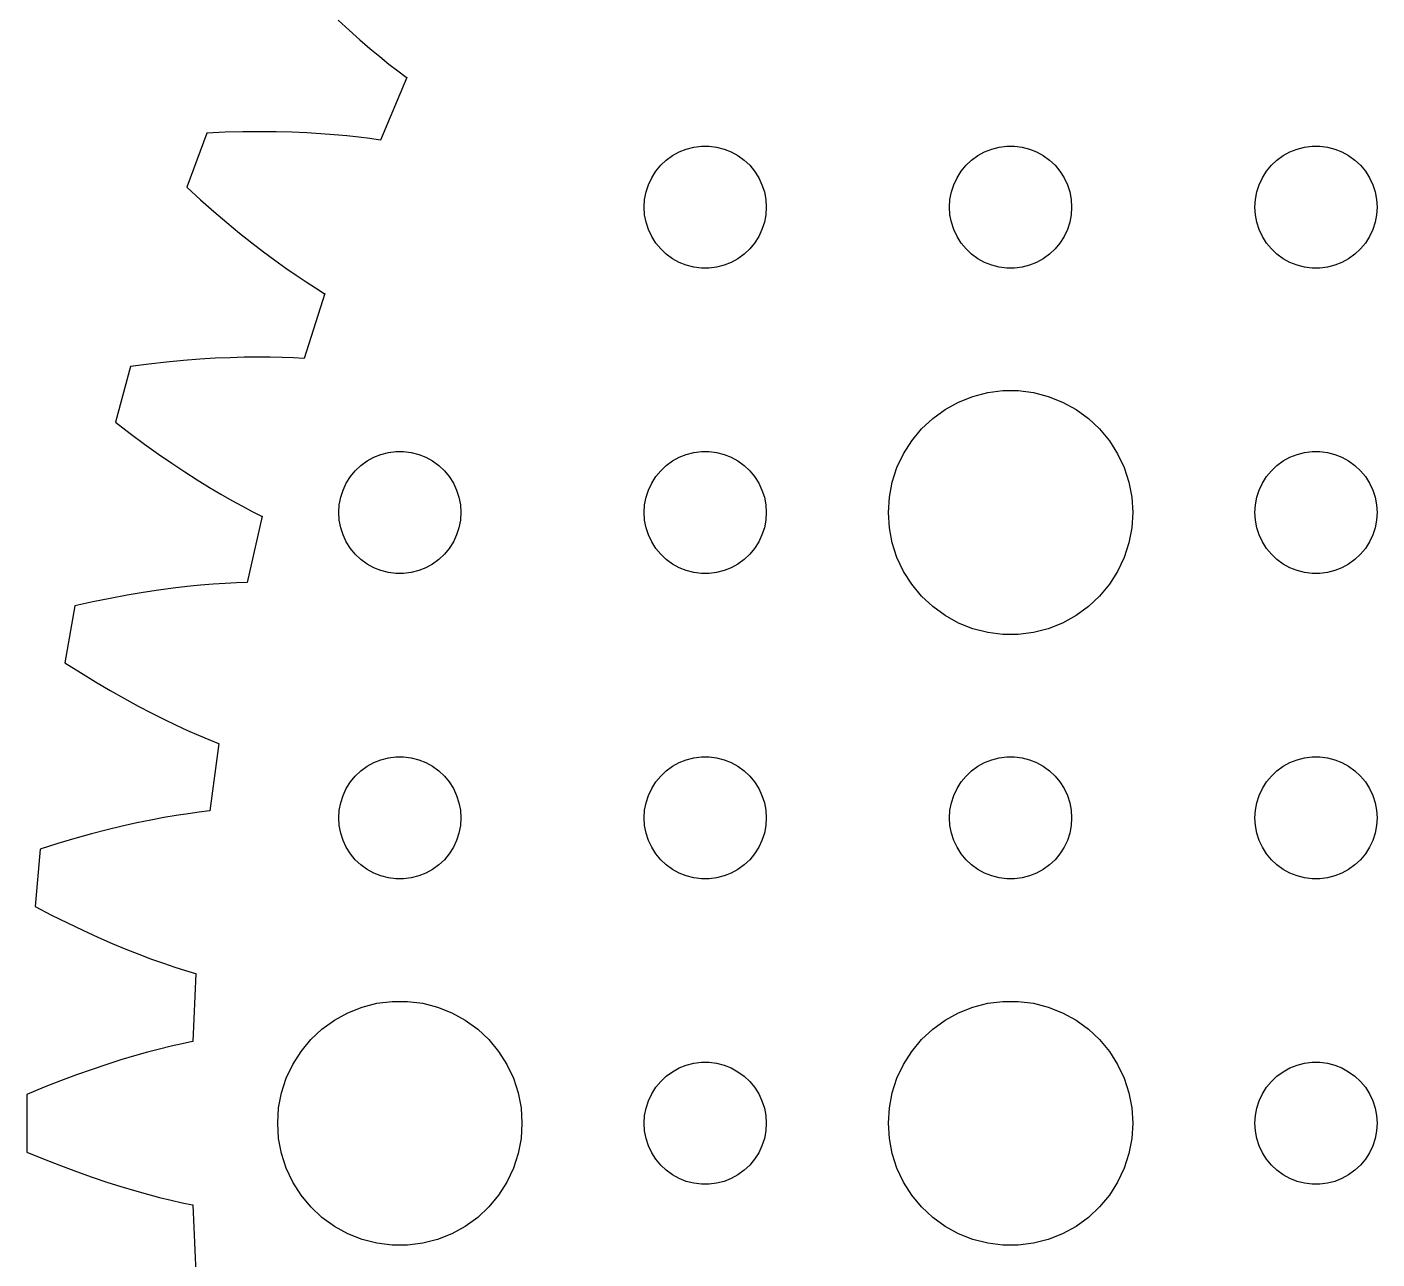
# Model space of a CAD drawing. Header units: metres. Extents: x -69 to 69, y 41 to 179.
# Drawn here: x -69.16 to -36, y 106.67 to 136.92 of the extents above; entities that cross this region are included whole.
import ezdxf

# ---------------------------------------------------------------- set-up
doc = ezdxf.new("R2010")
doc.units = ezdxf.units.M

msp = doc.modelspace()

# ---------------------------------------------------------------- linework, layer by layer
for p, q in [((-61.5117, 137.09), (-61.2431, 136.843)), ((-61.2431, 136.843), (-60.9838, 136.612)), ((-60.9838, 136.612), (-60.7342, 136.398)), ((-60.7342, 136.398), (-60.4949, 136.199)), ((-60.4949, 136.199), (-60.2662, 136.015)), ((-60.2662, 136.015), (-60.0487, 135.847)), ((-59.8321, 135.688), (-60.4747, 134.145)), ((-60.0487, 135.847), (-59.8428, 135.693)), ((-59.8428, 135.693), (-59.8321, 135.688)), ((-64.7441, 134.319), (-65.2286, 132.987)), ((-64.2898, 134.338), (-64.7441, 134.319)), ((-63.8532, 134.349), (-64.2898, 134.338)), ((-63.4344, 134.353), (-63.8532, 134.349)), ((-63.0336, 134.349), (-63.4344, 134.353)), ((-62.6508, 134.34), (-63.0336, 134.349)), ((-62.2862, 134.325), (-62.6508, 134.34)), ((-61.9398, 134.304), (-62.2862, 134.325)), ((-61.6116, 134.28), (-61.9398, 134.304)), ((-61.3018, 134.251), (-61.6116, 134.28)), ((-61.0103, 134.219), (-61.3018, 134.251)), ((-60.7373, 134.184), (-61.0103, 134.219)), ((-60.4826, 134.148), (-60.7373, 134.184)), ((-60.4747, 134.145), (-60.4826, 134.148)), ((-52.9635, 133.927), (-52.7811, 133.973)), ((-52.7811, 133.973), (-52.5942, 133.997)), ((-52.5942, 133.997), (-52.4058, 133.997)), ((-52.4058, 133.997), (-52.2189, 133.973)), ((-52.2189, 133.973), (-52.0365, 133.927)), ((-45.4635, 133.927), (-45.2811, 133.973)), ((-45.2811, 133.973), (-45.0942, 133.997)), ((-45.0942, 133.997), (-44.9058, 133.997)), ((-44.9058, 133.997), (-44.7189, 133.973)), ((-44.7189, 133.973), (-44.5365, 133.927)), ((-37.9635, 133.927), (-37.7811, 133.973)), ((-37.7811, 133.973), (-37.5942, 133.997)), ((-37.5942, 133.997), (-37.4058, 133.997)), ((-37.4058, 133.997), (-37.2189, 133.973)), ((-37.2189, 133.973), (-37.0365, 133.927)), ((-53.5934, 133.527), (-53.4561, 133.656)), ((-53.4561, 133.656), (-53.3037, 133.766)), ((-53.3037, 133.766), (-53.1387, 133.857)), ((-53.1387, 133.857), (-52.9635, 133.927)), ((-52.0365, 133.927), (-51.8613, 133.857)), ((-51.8613, 133.857), (-51.6963, 133.766)), ((-51.6963, 133.766), (-51.5439, 133.656)), ((-51.5439, 133.656), (-51.4065, 133.527)), ((-46.0934, 133.527), (-45.9561, 133.656)), ((-45.9561, 133.656), (-45.8037, 133.766)), ((-45.8037, 133.766), (-45.6387, 133.857)), ((-45.6387, 133.857), (-45.4635, 133.927)), ((-44.5365, 133.927), (-44.3613, 133.857)), ((-44.3613, 133.857), (-44.1963, 133.766)), ((-44.1963, 133.766), (-44.0439, 133.656)), ((-44.0439, 133.656), (-43.9065, 133.527)), ((-38.5934, 133.527), (-38.4561, 133.656)), ((-38.4561, 133.656), (-38.3037, 133.766)), ((-38.3037, 133.766), (-38.1387, 133.857)), ((-38.1387, 133.857), (-37.9635, 133.927)), ((-37.0365, 133.927), (-36.8613, 133.857)), ((-36.8613, 133.857), (-36.6963, 133.766)), ((-36.6963, 133.766), (-36.5439, 133.656)), ((-36.5439, 133.656), (-36.4065, 133.527)), ((-53.8145, 133.223), (-53.7135, 133.382)), ((-53.7135, 133.382), (-53.5934, 133.527)), ((-51.4065, 133.527), (-51.2865, 133.382)), ((-51.2865, 133.382), (-51.1855, 133.223)), ((-46.3145, 133.223), (-46.2135, 133.382)), ((-46.2135, 133.382), (-46.0934, 133.527)), ((-43.9065, 133.527), (-43.7865, 133.382)), ((-43.7865, 133.382), (-43.6855, 133.223)), ((-38.8145, 133.223), (-38.7135, 133.382)), ((-38.7135, 133.382), (-38.5934, 133.527)), ((-36.4065, 133.527), (-36.2865, 133.382)), ((-36.2865, 133.382), (-36.1855, 133.223)), ((-65.2286, 132.987), (-64.893, 132.681)), ((-53.9529, 132.873), (-53.8947, 133.052)), ((-53.8947, 133.052), (-53.8145, 133.223)), ((-51.1855, 133.223), (-51.1053, 133.052)), ((-51.1053, 133.052), (-51.0471, 132.873)), ((-46.4529, 132.873), (-46.3947, 133.052)), ((-46.3947, 133.052), (-46.3145, 133.223)), ((-43.6855, 133.223), (-43.6053, 133.052)), ((-43.6053, 133.052), (-43.5471, 132.873)), ((-38.9529, 132.873), (-38.8947, 133.052)), ((-38.8947, 133.052), (-38.8145, 133.223)), ((-36.1855, 133.223), (-36.1053, 133.052)), ((-36.1053, 133.052), (-36.0471, 132.873)), ((-64.893, 132.681), (-64.5657, 132.392)), ((-54, 132.5), (-53.9882, 132.688)), ((-53.9882, 132.688), (-53.9529, 132.873)), ((-51.0471, 132.873), (-51.0118, 132.688)), ((-51.0118, 132.688), (-51, 132.5)), ((-46.5, 132.5), (-46.4882, 132.688)), ((-46.4882, 132.688), (-46.4529, 132.873)), ((-43.5471, 132.873), (-43.5118, 132.688)), ((-43.5118, 132.688), (-43.5, 132.5)), ((-39, 132.5), (-38.9882, 132.688)), ((-38.9882, 132.688), (-38.9529, 132.873)), ((-36.0471, 132.873), (-36.0118, 132.688)), ((-36.0118, 132.688), (-36, 132.5)), ((-64.5657, 132.392), (-64.2472, 132.12)), ((-53.9882, 132.312), (-54, 132.5)), ((-53.9529, 132.127), (-53.9882, 132.312)), ((-51.0118, 132.312), (-51.0471, 132.127)), ((-51, 132.5), (-51.0118, 132.312)), ((-46.4882, 132.312), (-46.5, 132.5)), ((-46.4529, 132.127), (-46.4882, 132.312)), ((-43.5118, 132.312), (-43.5471, 132.127)), ((-43.5, 132.5), (-43.5118, 132.312)), ((-38.9882, 132.312), (-39, 132.5)), ((-38.9529, 132.127), (-38.9882, 132.312)), ((-36.0118, 132.312), (-36.0471, 132.127)), ((-36, 132.5), (-36.0118, 132.312)), ((-64.2472, 132.12), (-63.938, 131.864)), ((-53.8947, 131.948), (-53.9529, 132.127)), ((-51.0471, 132.127), (-51.1053, 131.948)), ((-46.3947, 131.948), (-46.4529, 132.127)), ((-43.5471, 132.127), (-43.6053, 131.948)), ((-38.8947, 131.948), (-38.9529, 132.127)), ((-36.0471, 132.127), (-36.1053, 131.948)), ((-63.938, 131.864), (-63.6387, 131.626)), ((-53.8145, 131.777), (-53.8947, 131.948)), ((-53.7135, 131.618), (-53.8145, 131.777)), ((-51.1855, 131.777), (-51.2865, 131.618)), ((-51.1053, 131.948), (-51.1855, 131.777)), ((-46.3145, 131.777), (-46.3947, 131.948)), ((-46.2135, 131.618), (-46.3145, 131.777)), ((-43.6855, 131.777), (-43.7865, 131.618)), ((-43.6053, 131.948), (-43.6855, 131.777)), ((-38.8145, 131.777), (-38.8947, 131.948)), ((-38.7135, 131.618), (-38.8145, 131.777)), ((-36.1855, 131.777), (-36.2865, 131.618)), ((-36.1053, 131.948), (-36.1855, 131.777)), ((-63.6387, 131.626), (-63.3495, 131.403)), ((-63.3495, 131.403), (-63.0711, 131.196)), ((-53.5934, 131.473), (-53.7135, 131.618)), ((-53.4561, 131.344), (-53.5934, 131.473)), ((-53.3037, 131.234), (-53.4561, 131.344)), ((-51.5439, 131.344), (-51.6963, 131.234)), ((-51.4065, 131.473), (-51.5439, 131.344)), ((-51.2865, 131.618), (-51.4065, 131.473)), ((-46.0934, 131.473), (-46.2135, 131.618)), ((-45.9561, 131.344), (-46.0934, 131.473)), ((-45.8037, 131.234), (-45.9561, 131.344)), ((-44.0439, 131.344), (-44.1963, 131.234)), ((-43.9065, 131.473), (-44.0439, 131.344)), ((-43.7865, 131.618), (-43.9065, 131.473)), ((-38.5934, 131.473), (-38.7135, 131.618)), ((-38.4561, 131.344), (-38.5934, 131.473)), ((-38.3037, 131.234), (-38.4561, 131.344)), ((-36.5439, 131.344), (-36.6963, 131.234)), ((-36.4065, 131.473), (-36.5439, 131.344)), ((-36.2865, 131.618), (-36.4065, 131.473)), ((-63.0711, 131.196), (-62.8038, 131.004)), ((-62.8038, 131.004), (-62.5481, 130.827)), ((-53.1387, 131.143), (-53.3037, 131.234)), ((-52.9635, 131.073), (-53.1387, 131.143)), ((-52.7811, 131.027), (-52.9635, 131.073)), ((-52.5942, 131.003), (-52.7811, 131.027)), ((-52.4058, 131.003), (-52.5942, 131.003)), ((-52.2189, 131.027), (-52.4058, 131.003)), ((-52.0365, 131.073), (-52.2189, 131.027)), ((-51.8613, 131.143), (-52.0365, 131.073)), ((-51.6963, 131.234), (-51.8613, 131.143)), ((-45.6387, 131.143), (-45.8037, 131.234)), ((-45.4635, 131.073), (-45.6387, 131.143)), ((-45.2811, 131.027), (-45.4635, 131.073)), ((-45.0942, 131.003), (-45.2811, 131.027)), ((-44.9058, 131.003), (-45.0942, 131.003)), ((-44.7189, 131.027), (-44.9058, 131.003)), ((-44.5365, 131.073), (-44.7189, 131.027)), ((-44.3613, 131.143), (-44.5365, 131.073)), ((-44.1963, 131.234), (-44.3613, 131.143)), ((-38.1387, 131.143), (-38.3037, 131.234)), ((-37.9635, 131.073), (-38.1387, 131.143)), ((-37.7811, 131.027), (-37.9635, 131.073)), ((-37.5942, 131.003), (-37.7811, 131.027)), ((-37.4058, 131.003), (-37.5942, 131.003)), ((-37.2189, 131.027), (-37.4058, 131.003)), ((-37.0365, 131.073), (-37.2189, 131.027)), ((-36.8613, 131.143), (-37.0365, 131.073)), ((-36.6963, 131.234), (-36.8613, 131.143)), ((-62.5481, 130.827), (-62.3043, 130.664)), ((-62.3043, 130.664), (-62.0729, 130.515)), ((-61.8433, 130.376), (-62.349, 128.782)), ((-62.0729, 130.515), (-61.8543, 130.379)), ((-61.8543, 130.379), (-61.8433, 130.376)), ((-65.7324, 128.691), (-66.1664, 128.642)), ((-65.3155, 128.731), (-65.7324, 128.691)), ((-64.9159, 128.763), (-65.3155, 128.731)), ((-64.5338, 128.787), (-64.9159, 128.763)), ((-64.1692, 128.803), (-64.5338, 128.787)), ((-63.8223, 128.813), (-64.1692, 128.803)), ((-63.4933, 128.817), (-63.8223, 128.813)), ((-63.1821, 128.816), (-63.4933, 128.817)), ((-62.889, 128.809), (-63.1821, 128.816)), ((-62.614, 128.799), (-62.889, 128.809)), ((-62.3571, 128.785), (-62.614, 128.799)), ((-62.349, 128.782), (-62.3571, 128.785)), ((-66.6172, 128.583), (-66.9839, 127.215)), ((-66.1664, 128.642), (-66.6172, 128.583)), ((-45.5621, 127.947), (-45.1884, 127.994)), ((-45.1884, 127.994), (-44.8116, 127.994)), ((-44.8116, 127.994), (-44.4379, 127.947)), ((-46.6075, 127.533), (-46.2773, 127.714)), ((-46.2773, 127.714), (-45.927, 127.853)), ((-45.927, 127.853), (-45.5621, 127.947)), ((-44.4379, 127.947), (-44.0729, 127.853)), ((-44.0729, 127.853), (-43.7227, 127.714)), ((-43.7227, 127.714), (-43.3925, 127.533)), ((-46.9123, 127.312), (-46.6075, 127.533)), ((-43.3925, 127.533), (-43.0877, 127.312)), ((-66.9839, 127.215), (-66.6228, 126.939)), ((-47.427, 126.763), (-47.1869, 127.054)), ((-47.1869, 127.054), (-46.9123, 127.312)), ((-43.0877, 127.312), (-42.8131, 127.054)), ((-42.8131, 127.054), (-42.5729, 126.763)), ((-66.6228, 126.939), (-66.2715, 126.679)), ((-66.2715, 126.679), (-65.9306, 126.436)), ((-47.6289, 126.445), (-47.427, 126.763)), ((-42.5729, 126.763), (-42.3711, 126.445)), ((-65.9306, 126.436), (-65.6004, 126.209)), ((-60.8037, 126.266), (-60.6387, 126.357)), ((-60.6387, 126.357), (-60.4635, 126.427)), ((-60.4635, 126.427), (-60.2811, 126.473)), ((-60.2811, 126.473), (-60.0942, 126.497)), ((-60.0942, 126.497), (-59.9058, 126.497)), ((-59.9058, 126.497), (-59.7189, 126.473)), ((-59.7189, 126.473), (-59.5365, 126.427)), ((-59.5365, 126.427), (-59.3613, 126.357)), ((-59.3613, 126.357), (-59.1963, 126.266)), ((-53.3037, 126.266), (-53.1387, 126.357)), ((-53.1387, 126.357), (-52.9635, 126.427)), ((-52.9635, 126.427), (-52.7811, 126.473)), ((-52.7811, 126.473), (-52.5942, 126.497)), ((-52.5942, 126.497), (-52.4058, 126.497)), ((-52.4058, 126.497), (-52.2189, 126.473)), ((-52.2189, 126.473), (-52.0365, 126.427)), ((-52.0365, 126.427), (-51.8613, 126.357)), ((-51.8613, 126.357), (-51.6963, 126.266)), ((-47.7893, 126.104), (-47.6289, 126.445)), ((-42.3711, 126.445), (-42.2107, 126.104)), ((-38.3037, 126.266), (-38.1387, 126.357)), ((-38.1387, 126.357), (-37.9635, 126.427)), ((-37.9635, 126.427), (-37.7811, 126.473)), ((-37.7811, 126.473), (-37.5942, 126.497)), ((-37.5942, 126.497), (-37.4058, 126.497)), ((-37.4058, 126.497), (-37.2189, 126.473)), ((-37.2189, 126.473), (-37.0365, 126.427)), ((-37.0365, 126.427), (-36.8613, 126.357)), ((-36.8613, 126.357), (-36.6963, 126.266)), ((-65.6004, 126.209), (-65.2813, 125.997)), ((-65.2813, 125.997), (-64.9739, 125.8)), ((-61.2135, 125.882), (-61.0934, 126.027)), ((-61.0934, 126.027), (-60.9561, 126.156)), ((-60.9561, 126.156), (-60.8037, 126.266)), ((-59.1963, 126.266), (-59.0439, 126.156)), ((-59.0439, 126.156), (-58.9065, 126.027)), ((-58.9065, 126.027), (-58.7865, 125.882)), ((-53.7135, 125.882), (-53.5934, 126.027)), ((-53.5934, 126.027), (-53.4561, 126.156)), ((-53.4561, 126.156), (-53.3037, 126.266)), ((-51.6963, 126.266), (-51.5439, 126.156)), ((-51.5439, 126.156), (-51.4065, 126.027)), ((-51.4065, 126.027), (-51.2865, 125.882)), ((-47.9057, 125.746), (-47.7893, 126.104)), ((-42.2107, 126.104), (-42.0942, 125.746)), ((-38.7135, 125.882), (-38.5934, 126.027)), ((-38.5934, 126.027), (-38.4561, 126.156)), ((-38.4561, 126.156), (-38.3037, 126.266)), ((-36.6963, 126.266), (-36.5439, 126.156)), ((-36.5439, 126.156), (-36.4065, 126.027)), ((-36.4065, 126.027), (-36.2865, 125.882)), ((-64.9739, 125.8), (-64.6785, 125.618)), ((-61.3947, 125.552), (-61.3145, 125.723)), ((-61.3145, 125.723), (-61.2135, 125.882)), ((-58.7865, 125.882), (-58.6855, 125.723)), ((-58.6855, 125.723), (-58.6053, 125.552)), ((-53.8947, 125.552), (-53.8145, 125.723)), ((-53.8145, 125.723), (-53.7135, 125.882)), ((-51.2865, 125.882), (-51.1855, 125.723)), ((-51.1855, 125.723), (-51.1053, 125.552)), ((-47.9763, 125.376), (-47.9057, 125.746)), ((-42.0942, 125.746), (-42.0237, 125.376)), ((-38.8947, 125.552), (-38.8145, 125.723)), ((-38.8145, 125.723), (-38.7135, 125.882)), ((-36.2865, 125.882), (-36.1855, 125.723)), ((-36.1855, 125.723), (-36.1053, 125.552)), ((-64.6785, 125.618), (-64.3954, 125.45)), ((-64.3954, 125.45), (-64.1252, 125.296)), ((-61.4882, 125.188), (-61.4529, 125.373)), ((-61.4529, 125.373), (-61.3947, 125.552)), ((-58.6053, 125.552), (-58.5471, 125.373)), ((-58.5471, 125.373), (-58.5118, 125.188)), ((-53.9882, 125.188), (-53.9529, 125.373)), ((-53.9529, 125.373), (-53.8947, 125.552)), ((-51.1053, 125.552), (-51.0471, 125.373)), ((-51.0471, 125.373), (-51.0118, 125.188)), ((-48, 125), (-47.9763, 125.376)), ((-42.0237, 125.376), (-42, 125)), ((-38.9882, 125.188), (-38.9529, 125.373)), ((-38.9529, 125.373), (-38.8947, 125.552)), ((-36.1053, 125.552), (-36.0471, 125.373)), ((-36.0471, 125.373), (-36.0118, 125.188)), ((-64.1252, 125.296), (-63.8682, 125.155)), ((-63.8682, 125.155), (-63.6247, 125.027)), ((-63.6247, 125.027), (-63.3951, 124.911)), ((-61.5, 125), (-61.4882, 125.188)), ((-58.5118, 125.188), (-58.5, 125)), ((-54, 125), (-53.9882, 125.188)), ((-51.0118, 125.188), (-51, 125)), ((-39, 125), (-38.9882, 125.188)), ((-36.0118, 125.188), (-36, 125)), ((-63.3838, 124.908), (-63.7487, 123.277)), ((-63.3951, 124.911), (-63.3838, 124.908)), ((-61.4882, 124.812), (-61.5, 125)), ((-61.4529, 124.627), (-61.4882, 124.812)), ((-58.5118, 124.812), (-58.5471, 124.627)), ((-58.5, 125), (-58.5118, 124.812)), ((-53.9882, 124.812), (-54, 125)), ((-53.9529, 124.627), (-53.9882, 124.812)), ((-51.0118, 124.812), (-51.0471, 124.627)), ((-51, 125), (-51.0118, 124.812)), ((-47.9763, 124.624), (-48, 125)), ((-42, 125), (-42.0237, 124.624)), ((-38.9882, 124.812), (-39, 125)), ((-38.9529, 124.627), (-38.9882, 124.812)), ((-36.0118, 124.812), (-36.0471, 124.627)), ((-36, 125), (-36.0118, 124.812)), ((-61.3947, 124.448), (-61.4529, 124.627)), ((-61.3145, 124.277), (-61.3947, 124.448)), ((-58.6053, 124.448), (-58.6855, 124.277)), ((-58.5471, 124.627), (-58.6053, 124.448)), ((-53.8947, 124.448), (-53.9529, 124.627)), ((-53.8145, 124.277), (-53.8947, 124.448)), ((-51.1053, 124.448), (-51.1855, 124.277)), ((-51.0471, 124.627), (-51.1053, 124.448)), ((-47.9057, 124.254), (-47.9763, 124.624)), ((-42.0237, 124.624), (-42.0942, 124.254)), ((-38.8947, 124.448), (-38.9529, 124.627)), ((-38.8145, 124.277), (-38.8947, 124.448)), ((-36.1053, 124.448), (-36.1855, 124.277)), ((-36.0471, 124.627), (-36.1053, 124.448)), ((-61.2135, 124.118), (-61.3145, 124.277)), ((-61.0934, 123.973), (-61.2135, 124.118)), ((-58.7865, 124.118), (-58.9065, 123.973)), ((-58.6855, 124.277), (-58.7865, 124.118)), ((-53.7135, 124.118), (-53.8145, 124.277)), ((-53.5934, 123.973), (-53.7135, 124.118)), ((-51.2865, 124.118), (-51.4065, 123.973)), ((-51.1855, 124.277), (-51.2865, 124.118)), ((-47.7893, 123.896), (-47.9057, 124.254)), ((-42.0942, 124.254), (-42.2107, 123.896)), ((-38.7135, 124.118), (-38.8145, 124.277)), ((-38.5934, 123.973), (-38.7135, 124.118)), ((-36.2865, 124.118), (-36.4065, 123.973)), ((-36.1855, 124.277), (-36.2865, 124.118)), ((-60.9561, 123.844), (-61.0934, 123.973)), ((-60.8037, 123.734), (-60.9561, 123.844)), ((-60.6387, 123.643), (-60.8037, 123.734)), ((-59.1963, 123.734), (-59.3613, 123.643)), ((-59.0439, 123.844), (-59.1963, 123.734)), ((-58.9065, 123.973), (-59.0439, 123.844)), ((-53.4561, 123.844), (-53.5934, 123.973)), ((-53.3037, 123.734), (-53.4561, 123.844)), ((-53.1387, 123.643), (-53.3037, 123.734)), ((-51.6963, 123.734), (-51.8613, 123.643)), ((-51.5439, 123.844), (-51.6963, 123.734)), ((-51.4065, 123.973), (-51.5439, 123.844)), ((-47.6289, 123.555), (-47.7893, 123.896)), ((-42.2107, 123.896), (-42.3711, 123.555)), ((-38.4561, 123.844), (-38.5934, 123.973)), ((-38.3037, 123.734), (-38.4561, 123.844)), ((-38.1387, 123.643), (-38.3037, 123.734)), ((-36.6963, 123.734), (-36.8613, 123.643)), ((-36.5439, 123.844), (-36.6963, 123.734)), ((-36.4065, 123.973), (-36.5439, 123.844)), ((-60.4635, 123.573), (-60.6387, 123.643)), ((-60.2811, 123.527), (-60.4635, 123.573)), ((-60.0942, 123.503), (-60.2811, 123.527)), ((-59.9058, 123.503), (-60.0942, 123.503)), ((-59.7189, 123.527), (-59.9058, 123.503)), ((-59.5365, 123.573), (-59.7189, 123.527)), ((-59.3613, 123.643), (-59.5365, 123.573)), ((-52.9635, 123.573), (-53.1387, 123.643)), ((-52.7811, 123.527), (-52.9635, 123.573)), ((-52.5942, 123.503), (-52.7811, 123.527)), ((-52.4058, 123.503), (-52.5942, 123.503)), ((-52.2189, 123.527), (-52.4058, 123.503)), ((-52.0365, 123.573), (-52.2189, 123.527)), ((-51.8613, 123.643), (-52.0365, 123.573)), ((-47.427, 123.237), (-47.6289, 123.555)), ((-42.3711, 123.555), (-42.5729, 123.237)), ((-37.9635, 123.573), (-38.1387, 123.643)), ((-37.7811, 123.527), (-37.9635, 123.573)), ((-37.5942, 123.503), (-37.7811, 123.527)), ((-37.4058, 123.503), (-37.5942, 123.503)), ((-37.2189, 123.527), (-37.4058, 123.503)), ((-37.0365, 123.573), (-37.2189, 123.527)), ((-36.8613, 123.643), (-37.0365, 123.573)), ((-66.3042, 123.034), (-66.6995, 122.967)), ((-65.9256, 123.091), (-66.3042, 123.034)), ((-65.5638, 123.139), (-65.9256, 123.091)), ((-65.2191, 123.179), (-65.5638, 123.139)), ((-64.8917, 123.212), (-65.2191, 123.179)), ((-64.5816, 123.238), (-64.8917, 123.212)), ((-64.289, 123.257), (-64.5816, 123.238)), ((-64.0141, 123.27), (-64.289, 123.257)), ((-63.757, 123.278), (-64.0141, 123.27)), ((-63.7487, 123.277), (-63.757, 123.278)), ((-47.1869, 122.946), (-47.427, 123.237)), ((-42.5729, 123.237), (-42.8131, 122.946)), ((-67.9834, 122.707), (-68.2294, 121.311)), ((-67.5393, 122.804), (-67.9834, 122.707)), ((-67.1113, 122.891), (-67.5393, 122.804)), ((-66.6995, 122.967), (-67.1113, 122.891)), ((-46.9123, 122.688), (-47.1869, 122.946)), ((-46.6075, 122.467), (-46.9123, 122.688)), ((-43.0877, 122.688), (-43.3925, 122.467)), ((-42.8131, 122.946), (-43.0877, 122.688)), ((-46.2773, 122.286), (-46.6075, 122.467)), ((-43.3925, 122.467), (-43.7227, 122.286)), ((-45.927, 122.147), (-46.2773, 122.286)), ((-45.5621, 122.053), (-45.927, 122.147)), ((-45.1884, 122.006), (-45.5621, 122.053)), ((-44.4379, 122.053), (-44.8116, 122.006)), ((-44.0729, 122.147), (-44.4379, 122.053)), ((-43.7227, 122.286), (-44.0729, 122.147)), ((-44.8116, 122.006), (-45.1884, 122.006)), ((-68.2294, 121.311), (-67.8456, 121.068)), ((-67.8456, 121.068), (-67.473, 120.84)), ((-67.473, 120.84), (-67.1122, 120.627)), ((-67.1122, 120.627), (-66.7634, 120.43)), ((-66.7634, 120.43), (-66.4271, 120.246)), ((-66.4271, 120.246), (-66.1037, 120.077)), ((-66.1037, 120.077), (-65.7936, 119.922)), ((-65.7936, 119.922), (-65.497, 119.779)), ((-65.497, 119.779), (-65.2144, 119.649)), ((-65.2144, 119.649), (-64.946, 119.531)), ((-64.946, 119.531), (-64.6922, 119.424)), ((-64.6922, 119.424), (-64.4534, 119.329)), ((-64.442, 119.327), (-64.6632, 117.67)), ((-64.4534, 119.329), (-64.442, 119.327)), ((-60.9561, 118.656), (-60.8037, 118.766)), ((-60.8037, 118.766), (-60.6387, 118.857)), ((-60.6387, 118.857), (-60.4635, 118.927)), ((-60.4635, 118.927), (-60.2811, 118.973)), ((-60.2811, 118.973), (-60.0942, 118.997)), ((-60.0942, 118.997), (-59.9058, 118.997)), ((-59.9058, 118.997), (-59.7189, 118.973)), ((-59.7189, 118.973), (-59.5365, 118.927)), ((-59.5365, 118.927), (-59.3613, 118.857)), ((-59.3613, 118.857), (-59.1963, 118.766)), ((-59.1963, 118.766), (-59.0439, 118.656)), ((-53.4561, 118.656), (-53.3037, 118.766)), ((-53.3037, 118.766), (-53.1387, 118.857)), ((-53.1387, 118.857), (-52.9635, 118.927)), ((-52.9635, 118.927), (-52.7811, 118.973)), ((-52.7811, 118.973), (-52.5942, 118.997)), ((-52.5942, 118.997), (-52.4058, 118.997)), ((-52.4058, 118.997), (-52.2189, 118.973)), ((-52.2189, 118.973), (-52.0365, 118.927)), ((-52.0365, 118.927), (-51.8613, 118.857)), ((-51.8613, 118.857), (-51.6963, 118.766)), ((-51.6963, 118.766), (-51.5439, 118.656)), ((-45.9561, 118.656), (-45.8037, 118.766)), ((-45.8037, 118.766), (-45.6387, 118.857)), ((-45.6387, 118.857), (-45.4635, 118.927)), ((-45.4635, 118.927), (-45.2811, 118.973)), ((-45.2811, 118.973), (-45.0942, 118.997)), ((-45.0942, 118.997), (-44.9058, 118.997)), ((-44.9058, 118.997), (-44.7189, 118.973)), ((-44.7189, 118.973), (-44.5365, 118.927)), ((-44.5365, 118.927), (-44.3613, 118.857)), ((-44.3613, 118.857), (-44.1963, 118.766)), ((-44.1963, 118.766), (-44.0439, 118.656)), ((-38.4561, 118.656), (-38.3037, 118.766)), ((-38.3037, 118.766), (-38.1387, 118.857)), ((-38.1387, 118.857), (-37.9635, 118.927)), ((-37.9635, 118.927), (-37.7811, 118.973)), ((-37.7811, 118.973), (-37.5942, 118.997)), ((-37.5942, 118.997), (-37.4058, 118.997)), ((-37.4058, 118.997), (-37.2189, 118.973)), ((-37.2189, 118.973), (-37.0365, 118.927)), ((-37.0365, 118.927), (-36.8613, 118.857)), ((-36.8613, 118.857), (-36.6963, 118.766)), ((-36.6963, 118.766), (-36.5439, 118.656)), ((-61.3145, 118.223), (-61.2135, 118.382)), ((-61.2135, 118.382), (-61.0934, 118.527)), ((-61.0934, 118.527), (-60.9561, 118.656)), ((-59.0439, 118.656), (-58.9065, 118.527)), ((-58.9065, 118.527), (-58.7865, 118.382)), ((-58.7865, 118.382), (-58.6855, 118.223)), ((-53.8145, 118.223), (-53.7135, 118.382)), ((-53.7135, 118.382), (-53.5934, 118.527)), ((-53.5934, 118.527), (-53.4561, 118.656)), ((-51.5439, 118.656), (-51.4065, 118.527)), ((-51.4065, 118.527), (-51.2865, 118.382)), ((-51.2865, 118.382), (-51.1855, 118.223)), ((-46.3145, 118.223), (-46.2135, 118.382)), ((-46.2135, 118.382), (-46.0934, 118.527)), ((-46.0934, 118.527), (-45.9561, 118.656)), ((-44.0439, 118.656), (-43.9065, 118.527)), ((-43.9065, 118.527), (-43.7865, 118.382)), ((-43.7865, 118.382), (-43.6855, 118.223)), ((-38.8145, 118.223), (-38.7135, 118.382)), ((-38.7135, 118.382), (-38.5934, 118.527)), ((-38.5934, 118.527), (-38.4561, 118.656)), ((-36.5439, 118.656), (-36.4065, 118.527)), ((-36.4065, 118.527), (-36.2865, 118.382)), ((-36.2865, 118.382), (-36.1855, 118.223)), ((-61.4529, 117.873), (-61.3947, 118.052)), ((-61.3947, 118.052), (-61.3145, 118.223)), ((-58.6855, 118.223), (-58.6053, 118.052)), ((-58.6053, 118.052), (-58.5471, 117.873)), ((-53.9529, 117.873), (-53.8947, 118.052)), ((-53.8947, 118.052), (-53.8145, 118.223)), ((-51.1855, 118.223), (-51.1053, 118.052)), ((-51.1053, 118.052), (-51.0471, 117.873)), ((-46.4529, 117.873), (-46.3947, 118.052)), ((-46.3947, 118.052), (-46.3145, 118.223)), ((-43.6855, 118.223), (-43.6053, 118.052)), ((-43.6053, 118.052), (-43.5471, 117.873)), ((-38.9529, 117.873), (-38.8947, 118.052)), ((-38.8947, 118.052), (-38.8145, 118.223)), ((-36.1855, 118.223), (-36.1053, 118.052)), ((-36.1053, 118.052), (-36.0471, 117.873)), ((-61.4882, 117.688), (-61.4529, 117.873)), ((-58.5471, 117.873), (-58.5118, 117.688)), ((-53.9882, 117.688), (-53.9529, 117.873)), ((-51.0471, 117.873), (-51.0118, 117.688)), ((-46.4882, 117.688), (-46.4529, 117.873)), ((-43.5471, 117.873), (-43.5118, 117.688)), ((-38.9882, 117.688), (-38.9529, 117.873)), ((-36.0471, 117.873), (-36.0118, 117.688)), ((-66.1196, 117.445), (-66.4595, 117.375)), ((-65.7962, 117.506), (-66.1196, 117.445)), ((-65.4896, 117.558), (-65.7962, 117.506)), ((-65.1998, 117.603), (-65.4896, 117.558)), ((-64.9271, 117.64), (-65.1998, 117.603)), ((-64.6716, 117.671), (-64.9271, 117.64)), ((-64.6632, 117.67), (-64.6716, 117.671)), ((-61.5, 117.5), (-61.4882, 117.688)), ((-61.4882, 117.312), (-61.5, 117.5)), ((-58.5118, 117.688), (-58.5, 117.5)), ((-58.5, 117.5), (-58.5118, 117.312)), ((-54, 117.5), (-53.9882, 117.688)), ((-53.9882, 117.312), (-54, 117.5)), ((-51.0118, 117.688), (-51, 117.5)), ((-51, 117.5), (-51.0118, 117.312)), ((-46.5, 117.5), (-46.4882, 117.688)), ((-46.4882, 117.312), (-46.5, 117.5)), ((-43.5118, 117.688), (-43.5, 117.5)), ((-43.5, 117.5), (-43.5118, 117.312)), ((-39, 117.5), (-38.9882, 117.688)), ((-38.9882, 117.312), (-39, 117.5)), ((-36.0118, 117.688), (-36, 117.5)), ((-36, 117.5), (-36.0118, 117.312)), ((-67.5759, 117.105), (-67.9795, 116.993)), ((-67.1879, 117.205), (-67.5759, 117.105)), ((-66.8157, 117.295), (-67.1879, 117.205)), ((-66.4595, 117.375), (-66.8157, 117.295)), ((-61.4529, 117.127), (-61.4882, 117.312)), ((-61.3947, 116.948), (-61.4529, 117.127)), ((-58.5471, 117.127), (-58.6053, 116.948)), ((-58.5118, 117.312), (-58.5471, 117.127)), ((-53.9529, 117.127), (-53.9882, 117.312)), ((-53.8947, 116.948), (-53.9529, 117.127)), ((-51.0471, 117.127), (-51.1053, 116.948)), ((-51.0118, 117.312), (-51.0471, 117.127)), ((-46.4529, 117.127), (-46.4882, 117.312)), ((-46.3947, 116.948), (-46.4529, 117.127)), ((-43.5471, 117.127), (-43.6053, 116.948)), ((-43.5118, 117.312), (-43.5471, 117.127)), ((-38.9529, 117.127), (-38.9882, 117.312)), ((-38.8947, 116.948), (-38.9529, 117.127)), ((-36.0471, 117.127), (-36.1053, 116.948)), ((-36.0118, 117.312), (-36.0471, 117.127)), ((-68.8321, 116.733), (-68.9556, 115.322)), ((-68.3983, 116.869), (-68.8321, 116.733)), ((-67.9795, 116.993), (-68.3983, 116.869)), ((-61.3145, 116.777), (-61.3947, 116.948)), ((-61.2135, 116.618), (-61.3145, 116.777)), ((-58.6855, 116.777), (-58.7865, 116.618)), ((-58.6053, 116.948), (-58.6855, 116.777)), ((-53.8145, 116.777), (-53.8947, 116.948)), ((-53.7135, 116.618), (-53.8145, 116.777)), ((-51.1855, 116.777), (-51.2865, 116.618)), ((-51.1053, 116.948), (-51.1855, 116.777)), ((-46.3145, 116.777), (-46.3947, 116.948)), ((-46.2135, 116.618), (-46.3145, 116.777)), ((-43.6855, 116.777), (-43.7865, 116.618)), ((-43.6053, 116.948), (-43.6855, 116.777)), ((-38.8145, 116.777), (-38.8947, 116.948)), ((-38.7135, 116.618), (-38.8145, 116.777)), ((-36.1855, 116.777), (-36.2865, 116.618)), ((-36.1053, 116.948), (-36.1855, 116.777)), ((-61.0934, 116.473), (-61.2135, 116.618)), ((-60.9561, 116.344), (-61.0934, 116.473)), ((-58.9065, 116.473), (-59.0439, 116.344)), ((-58.7865, 116.618), (-58.9065, 116.473)), ((-53.5934, 116.473), (-53.7135, 116.618)), ((-53.4561, 116.344), (-53.5934, 116.473)), ((-51.4065, 116.473), (-51.5439, 116.344)), ((-51.2865, 116.618), (-51.4065, 116.473)), ((-46.0934, 116.473), (-46.2135, 116.618)), ((-45.9561, 116.344), (-46.0934, 116.473)), ((-43.9065, 116.473), (-44.0439, 116.344)), ((-43.7865, 116.618), (-43.9065, 116.473)), ((-38.5934, 116.473), (-38.7135, 116.618)), ((-38.4561, 116.344), (-38.5934, 116.473)), ((-36.4065, 116.473), (-36.5439, 116.344)), ((-36.2865, 116.618), (-36.4065, 116.473)), ((-60.8037, 116.234), (-60.9561, 116.344)), ((-60.6387, 116.143), (-60.8037, 116.234)), ((-60.4635, 116.073), (-60.6387, 116.143)), ((-60.2811, 116.027), (-60.4635, 116.073)), ((-59.5365, 116.073), (-59.7189, 116.027)), ((-59.3613, 116.143), (-59.5365, 116.073)), ((-59.1963, 116.234), (-59.3613, 116.143)), ((-59.0439, 116.344), (-59.1963, 116.234)), ((-53.3037, 116.234), (-53.4561, 116.344)), ((-53.1387, 116.143), (-53.3037, 116.234)), ((-52.9635, 116.073), (-53.1387, 116.143)), ((-52.7811, 116.027), (-52.9635, 116.073)), ((-52.0365, 116.073), (-52.2189, 116.027)), ((-51.8613, 116.143), (-52.0365, 116.073)), ((-51.6963, 116.234), (-51.8613, 116.143)), ((-51.5439, 116.344), (-51.6963, 116.234)), ((-45.8037, 116.234), (-45.9561, 116.344)), ((-45.6387, 116.143), (-45.8037, 116.234)), ((-45.4635, 116.073), (-45.6387, 116.143)), ((-45.2811, 116.027), (-45.4635, 116.073)), ((-44.5365, 116.073), (-44.7189, 116.027)), ((-44.3613, 116.143), (-44.5365, 116.073)), ((-44.1963, 116.234), (-44.3613, 116.143)), ((-44.0439, 116.344), (-44.1963, 116.234)), ((-38.3037, 116.234), (-38.4561, 116.344)), ((-38.1387, 116.143), (-38.3037, 116.234)), ((-37.9635, 116.073), (-38.1387, 116.143)), ((-37.7811, 116.027), (-37.9635, 116.073)), ((-37.0365, 116.073), (-37.2189, 116.027)), ((-36.8613, 116.143), (-37.0365, 116.073)), ((-36.6963, 116.234), (-36.8613, 116.143)), ((-36.5439, 116.344), (-36.6963, 116.234)), ((-60.0942, 116.003), (-60.2811, 116.027)), ((-59.9058, 116.003), (-60.0942, 116.003)), ((-59.7189, 116.027), (-59.9058, 116.003)), ((-52.5942, 116.003), (-52.7811, 116.027)), ((-52.4058, 116.003), (-52.5942, 116.003)), ((-52.2189, 116.027), (-52.4058, 116.003)), ((-45.0942, 116.003), (-45.2811, 116.027)), ((-44.9058, 116.003), (-45.0942, 116.003)), ((-44.7189, 116.027), (-44.9058, 116.003)), ((-37.5942, 116.003), (-37.7811, 116.027)), ((-37.4058, 116.003), (-37.5942, 116.003)), ((-37.2189, 116.027), (-37.4058, 116.003)), ((-68.9556, 115.322), (-68.552, 115.112)), ((-68.552, 115.112), (-68.161, 114.918)), ((-68.161, 114.918), (-67.783, 114.738)), ((-67.783, 114.738), (-67.4184, 114.571)), ((-67.4184, 114.571), (-67.0674, 114.418)), ((-67.0674, 114.418), (-66.7305, 114.278)), ((-66.7305, 114.278), (-66.4079, 114.15)), ((-66.4079, 114.15), (-66.1001, 114.033)), ((-66.1001, 114.033), (-65.8072, 113.928)), ((-65.8072, 113.928), (-65.5295, 113.834)), ((-65.5295, 113.834), (-65.2675, 113.75)), ((-65.2675, 113.75), (-65.0212, 113.676)), ((-65.0096, 113.675), (-65.0856, 112.005)), ((-65.0212, 113.676), (-65.0096, 113.675)), ((-61.2773, 112.714), (-60.927, 112.853)), ((-60.927, 112.853), (-60.5621, 112.947)), ((-60.5621, 112.947), (-60.1884, 112.994)), ((-60.1884, 112.994), (-59.8116, 112.994)), ((-59.8116, 112.994), (-59.4379, 112.947)), ((-59.4379, 112.947), (-59.0729, 112.853)), ((-59.0729, 112.853), (-58.7227, 112.714)), ((-46.2773, 112.714), (-45.927, 112.853)), ((-45.927, 112.853), (-45.5621, 112.947)), ((-45.5621, 112.947), (-45.1884, 112.994)), ((-45.1884, 112.994), (-44.8116, 112.994)), ((-44.8116, 112.994), (-44.4379, 112.947)), ((-44.4379, 112.947), (-44.0729, 112.853)), ((-44.0729, 112.853), (-43.7227, 112.714)), ((-61.9123, 112.312), (-61.6075, 112.533)), ((-61.6075, 112.533), (-61.2773, 112.714)), ((-58.7227, 112.714), (-58.3925, 112.533)), ((-58.3925, 112.533), (-58.0877, 112.312)), ((-46.9123, 112.312), (-46.6075, 112.533)), ((-46.6075, 112.533), (-46.2773, 112.714)), ((-43.7227, 112.714), (-43.3925, 112.533)), ((-43.3925, 112.533), (-43.0877, 112.312)), ((-62.1869, 112.054), (-61.9123, 112.312)), ((-58.0877, 112.312), (-57.8131, 112.054)), ((-47.1869, 112.054), (-46.9123, 112.312)), ((-43.0877, 112.312), (-42.8131, 112.054)), ((-66.2001, 111.743), (-66.5169, 111.654)), ((-65.8992, 111.822), (-66.2001, 111.743)), ((-65.6144, 111.892), (-65.8992, 111.822)), ((-65.3459, 111.953), (-65.6144, 111.892)), ((-65.0941, 112.005), (-65.3459, 111.953)), ((-65.0856, 112.005), (-65.0941, 112.005)), ((-62.6289, 111.445), (-62.427, 111.763)), ((-62.427, 111.763), (-62.1869, 112.054)), ((-57.8131, 112.054), (-57.5729, 111.763)), ((-57.5729, 111.763), (-57.3711, 111.445)), ((-47.6289, 111.445), (-47.427, 111.763)), ((-47.427, 111.763), (-47.1869, 112.054)), ((-42.8131, 112.054), (-42.5729, 111.763)), ((-42.5729, 111.763), (-42.3711, 111.445)), ((-67.1973, 111.444), (-67.5602, 111.322)), ((-66.8494, 111.555), (-67.1973, 111.444)), ((-66.5169, 111.654), (-66.8494, 111.555)), ((-62.7893, 111.104), (-62.6289, 111.445)), ((-57.3711, 111.445), (-57.2107, 111.104)), ((-53.1387, 111.357), (-52.9635, 111.427)), ((-52.9635, 111.427), (-52.7811, 111.473)), ((-52.7811, 111.473), (-52.5942, 111.497)), ((-52.5942, 111.497), (-52.4058, 111.497)), ((-52.4058, 111.497), (-52.2189, 111.473)), ((-52.2189, 111.473), (-52.0365, 111.427)), ((-52.0365, 111.427), (-51.8613, 111.357)), ((-47.7893, 111.104), (-47.6289, 111.445)), ((-42.3711, 111.445), (-42.2107, 111.104)), ((-38.1387, 111.357), (-37.9635, 111.427)), ((-37.9635, 111.427), (-37.7811, 111.473)), ((-37.7811, 111.473), (-37.5942, 111.497)), ((-37.5942, 111.497), (-37.4058, 111.497)), ((-37.4058, 111.497), (-37.2189, 111.473)), ((-37.2189, 111.473), (-37.0365, 111.427)), ((-37.0365, 111.427), (-36.8613, 111.357)), ((-67.938, 111.188), (-68.3303, 111.042)), ((-67.5602, 111.322), (-67.938, 111.188)), ((-62.9057, 110.746), (-62.7893, 111.104)), ((-57.2107, 111.104), (-57.0942, 110.746)), ((-53.5934, 111.027), (-53.4561, 111.156)), ((-53.4561, 111.156), (-53.3037, 111.266)), ((-53.3037, 111.266), (-53.1387, 111.357)), ((-51.8613, 111.357), (-51.6963, 111.266)), ((-51.6963, 111.266), (-51.5439, 111.156)), ((-51.5439, 111.156), (-51.4065, 111.027)), ((-47.9057, 110.746), (-47.7893, 111.104)), ((-42.2107, 111.104), (-42.0942, 110.746)), ((-38.5934, 111.027), (-38.4561, 111.156)), ((-38.4561, 111.156), (-38.3037, 111.266)), ((-38.3037, 111.266), (-38.1387, 111.357)), ((-36.8613, 111.357), (-36.6963, 111.266)), ((-36.6963, 111.266), (-36.5439, 111.156)), ((-36.5439, 111.156), (-36.4065, 111.027)), ((-68.7367, 110.882), (-69.157, 110.708)), ((-68.3303, 111.042), (-68.7367, 110.882)), ((-62.9763, 110.376), (-62.9057, 110.746)), ((-57.0942, 110.746), (-57.0237, 110.376)), ((-53.8145, 110.723), (-53.7135, 110.882)), ((-53.7135, 110.882), (-53.5934, 111.027)), ((-51.4065, 111.027), (-51.2865, 110.882)), ((-51.2865, 110.882), (-51.1855, 110.723)), ((-47.9763, 110.376), (-47.9057, 110.746)), ((-42.0942, 110.746), (-42.0237, 110.376)), ((-38.8145, 110.723), (-38.7135, 110.882)), ((-38.7135, 110.882), (-38.5934, 111.027)), ((-36.4065, 111.027), (-36.2865, 110.882)), ((-36.2865, 110.882), (-36.1855, 110.723)), ((-69.157, 110.708), (-69.157, 109.292)), ((-53.9529, 110.373), (-53.8947, 110.552)), ((-53.8947, 110.552), (-53.8145, 110.723)), ((-51.1855, 110.723), (-51.1053, 110.552)), ((-51.1053, 110.552), (-51.0471, 110.373)), ((-38.9529, 110.373), (-38.8947, 110.552)), ((-38.8947, 110.552), (-38.8145, 110.723)), ((-36.1855, 110.723), (-36.1053, 110.552)), ((-36.1053, 110.552), (-36.0471, 110.373)), ((-63, 110), (-62.9763, 110.376)), ((-57.0237, 110.376), (-57, 110)), ((-54, 110), (-53.9882, 110.188)), ((-53.9882, 110.188), (-53.9529, 110.373)), ((-51.0471, 110.373), (-51.0118, 110.188)), ((-51.0118, 110.188), (-51, 110)), ((-48, 110), (-47.9763, 110.376)), ((-42.0237, 110.376), (-42, 110)), ((-39, 110), (-38.9882, 110.188)), ((-38.9882, 110.188), (-38.9529, 110.373)), ((-36.0471, 110.373), (-36.0118, 110.188)), ((-36.0118, 110.188), (-36, 110)), ((-62.9763, 109.624), (-63, 110)), ((-57, 110), (-57.0237, 109.624)), ((-53.9882, 109.812), (-54, 110)), ((-53.9529, 109.627), (-53.9882, 109.812)), ((-51.0118, 109.812), (-51.0471, 109.627)), ((-51, 110), (-51.0118, 109.812)), ((-47.9763, 109.624), (-48, 110)), ((-42, 110), (-42.0237, 109.624)), ((-38.9882, 109.812), (-39, 110)), ((-38.9529, 109.627), (-38.9882, 109.812)), ((-36.0118, 109.812), (-36.0471, 109.627)), ((-36, 110), (-36.0118, 109.812)), ((-62.9057, 109.254), (-62.9763, 109.624)), ((-57.0237, 109.624), (-57.0942, 109.254)), ((-53.8947, 109.448), (-53.9529, 109.627)), ((-53.8145, 109.277), (-53.8947, 109.448)), ((-51.1053, 109.448), (-51.1855, 109.277)), ((-51.0471, 109.627), (-51.1053, 109.448)), ((-47.9057, 109.254), (-47.9763, 109.624)), ((-42.0237, 109.624), (-42.0942, 109.254)), ((-38.8947, 109.448), (-38.9529, 109.627)), ((-38.8145, 109.277), (-38.8947, 109.448)), ((-36.1053, 109.448), (-36.1855, 109.277)), ((-36.0471, 109.627), (-36.1053, 109.448)), ((-69.157, 109.292), (-68.7367, 109.118)), ((-68.7367, 109.118), (-68.3303, 108.958)), ((-62.7893, 108.896), (-62.9057, 109.254)), ((-57.0942, 109.254), (-57.2107, 108.896)), ((-53.7135, 109.118), (-53.8145, 109.277)), ((-53.5934, 108.973), (-53.7135, 109.118)), ((-51.2865, 109.118), (-51.4065, 108.973)), ((-51.1855, 109.277), (-51.2865, 109.118)), ((-47.7893, 108.896), (-47.9057, 109.254)), ((-42.0942, 109.254), (-42.2107, 108.896)), ((-38.7135, 109.118), (-38.8145, 109.277)), ((-38.5934, 108.973), (-38.7135, 109.118)), ((-36.2865, 109.118), (-36.4065, 108.973)), ((-36.1855, 109.277), (-36.2865, 109.118)), ((-68.3303, 108.958), (-67.938, 108.812)), ((-67.938, 108.812), (-67.5602, 108.678)), ((-62.6289, 108.555), (-62.7893, 108.896)), ((-57.2107, 108.896), (-57.3711, 108.555)), ((-53.4561, 108.844), (-53.5934, 108.973)), ((-53.3037, 108.734), (-53.4561, 108.844)), ((-51.5439, 108.844), (-51.6963, 108.734)), ((-51.4065, 108.973), (-51.5439, 108.844)), ((-47.6289, 108.555), (-47.7893, 108.896)), ((-42.2107, 108.896), (-42.3711, 108.555)), ((-38.4561, 108.844), (-38.5934, 108.973)), ((-38.3037, 108.734), (-38.4561, 108.844)), ((-36.5439, 108.844), (-36.6963, 108.734)), ((-36.4065, 108.973), (-36.5439, 108.844)), ((-67.5602, 108.678), (-67.1973, 108.556)), ((-67.1973, 108.556), (-66.8494, 108.445)), ((-66.8494, 108.445), (-66.5169, 108.346)), ((-62.427, 108.237), (-62.6289, 108.555)), ((-57.3711, 108.555), (-57.5729, 108.237)), ((-53.1387, 108.643), (-53.3037, 108.734)), ((-52.9635, 108.573), (-53.1387, 108.643)), ((-52.7811, 108.527), (-52.9635, 108.573)), ((-52.5942, 108.503), (-52.7811, 108.527)), ((-52.4058, 108.503), (-52.5942, 108.503)), ((-52.2189, 108.527), (-52.4058, 108.503)), ((-52.0365, 108.573), (-52.2189, 108.527)), ((-51.8613, 108.643), (-52.0365, 108.573)), ((-51.6963, 108.734), (-51.8613, 108.643)), ((-47.427, 108.237), (-47.6289, 108.555)), ((-42.3711, 108.555), (-42.5729, 108.237)), ((-38.1387, 108.643), (-38.3037, 108.734)), ((-37.9635, 108.573), (-38.1387, 108.643)), ((-37.7811, 108.527), (-37.9635, 108.573)), ((-37.5942, 108.503), (-37.7811, 108.527)), ((-37.4058, 108.503), (-37.5942, 108.503)), ((-37.2189, 108.527), (-37.4058, 108.503)), ((-37.0365, 108.573), (-37.2189, 108.527)), ((-36.8613, 108.643), (-37.0365, 108.573)), ((-36.6963, 108.734), (-36.8613, 108.643)), ((-66.5169, 108.346), (-66.2001, 108.257)), ((-66.2001, 108.257), (-65.8992, 108.178)), ((-65.8992, 108.178), (-65.6144, 108.108)), ((-65.6144, 108.108), (-65.3459, 108.047)), ((-62.1869, 107.946), (-62.427, 108.237)), ((-57.5729, 108.237), (-57.8131, 107.946)), ((-47.1869, 107.946), (-47.427, 108.237)), ((-42.5729, 108.237), (-42.8131, 107.946)), ((-65.3459, 108.047), (-65.0941, 107.995)), ((-65.0941, 107.995), (-65.0826, 107.995)), ((-65.0826, 107.995), (-65.0127, 106.325)), ((-61.9123, 107.688), (-62.1869, 107.946)), ((-57.8131, 107.946), (-58.0877, 107.688)), ((-46.9123, 107.688), (-47.1869, 107.946)), ((-42.8131, 107.946), (-43.0877, 107.688)), ((-61.6075, 107.467), (-61.9123, 107.688)), ((-61.2773, 107.286), (-61.6075, 107.467)), ((-58.3925, 107.467), (-58.7227, 107.286)), ((-58.0877, 107.688), (-58.3925, 107.467)), ((-46.6075, 107.467), (-46.9123, 107.688)), ((-46.2773, 107.286), (-46.6075, 107.467)), ((-43.3925, 107.467), (-43.7227, 107.286)), ((-43.0877, 107.688), (-43.3925, 107.467)), ((-60.927, 107.147), (-61.2773, 107.286)), ((-60.5621, 107.053), (-60.927, 107.147)), ((-59.0729, 107.147), (-59.4379, 107.053)), ((-58.7227, 107.286), (-59.0729, 107.147)), ((-45.927, 107.147), (-46.2773, 107.286)), ((-45.5621, 107.053), (-45.927, 107.147)), ((-44.0729, 107.147), (-44.4379, 107.053)), ((-43.7227, 107.286), (-44.0729, 107.147)), ((-60.1884, 107.006), (-60.5621, 107.053)), ((-59.8116, 107.006), (-60.1884, 107.006)), ((-59.4379, 107.053), (-59.8116, 107.006)), ((-45.1884, 107.006), (-45.5621, 107.053)), ((-44.8116, 107.006), (-45.1884, 107.006)), ((-44.4379, 107.053), (-44.8116, 107.006))]:
    msp.add_line(p, q)

doc.saveas('drawing.dxf')
